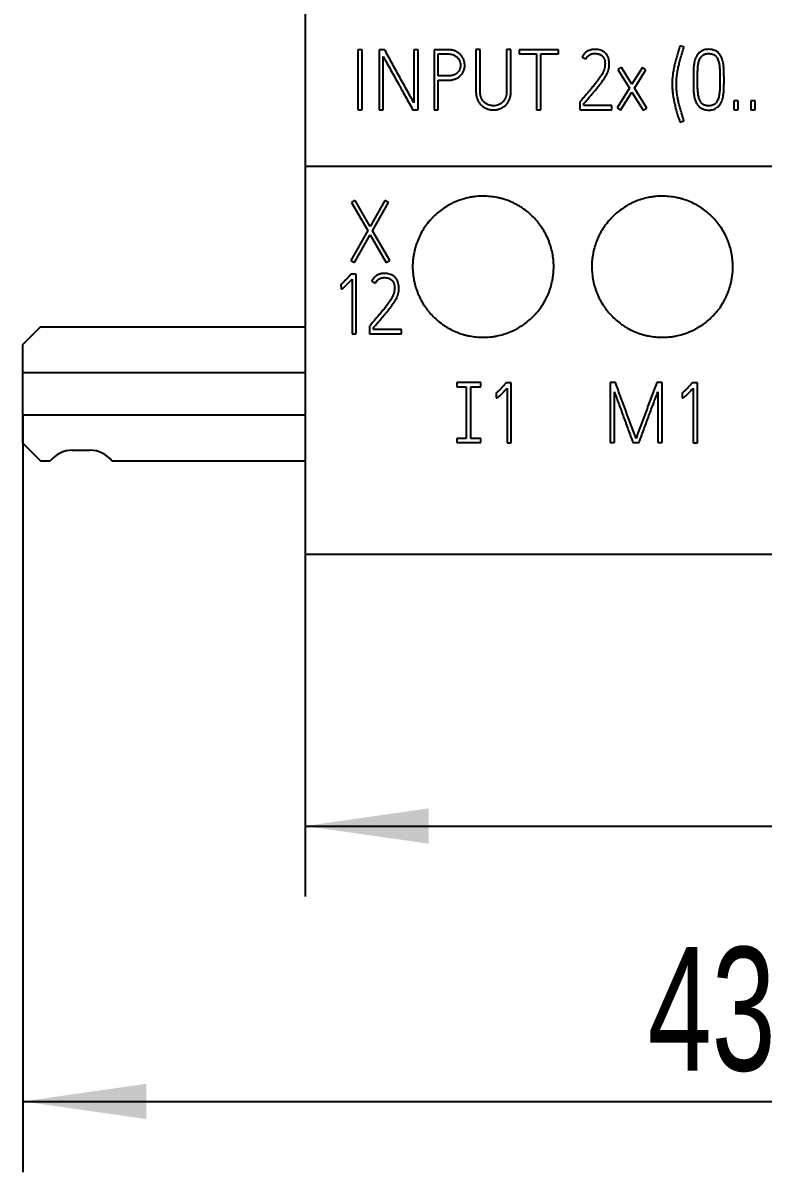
# Model space of a CAD drawing. Extents: x 0 to 420, y 0 to 297.
# Drawn here: x 103.9 to 124.89, y 130.06 to 162.62 of the extents above; entities that cross this region are included whole.
import ezdxf

# ---------------------------------------------------------------- set-up
doc = ezdxf.new("R2010")
doc.units = 0
doc.header["$LTSCALE"] = 23.1
for name, color, linetype in [('10000_FRONT', 7, 'CONTINUOUS'), ('10100_DIM_FRONT', 7, 'CONTINUOUS'), ('10500_FRONT_LABELING', 7, 'CONTINUOUS')]:
    doc.layers.add(name, color=color, linetype=linetype)
doc.styles.get("Standard").update_dxf_attribs({"font": 'txt', "width": 0.8})
doc.dimstyles.new('DIMSTYLE_1', dxfattribs={"dimtxt": 3.5, "dimasz": 3.5, "dimexe": 0.18, "dimexo": 0.0625, "dimgap": 0.09, "dimtad": 1, "dimtxsty": 'STANDARD', "dimcen": 0.09, "dimazin": 3, "dimtp": 0.05, "dimtm": 0.05, "dimtfac": 1, "dimtofl": 0, "dimtmove": 0, "dimatfit": 3, "dimtolj": 1})

# ---------------------------------------------------------------- blocks, each defined once
blk = doc.blocks.new('*D0')
at = {"layer": '10100_DIM_FRONT', "linetype": 'CONTINUOUS'}
for p, q in [((147.4, 192.56), (147.4, 130.062)), ((103.9, 151.511), (103.9, 130.062)), ((103.9, 132.062), (125.65, 132.062)), ((147.4, 132.062), (125.65, 132.062))]:
    blk.add_line(p, q, dxfattribs=at)
for points in [[(107.4, 132.562), (103.9, 132.062), (107.4, 131.562)], [(143.9, 131.562), (147.4, 132.062), (143.9, 132.562)]]:
    blk.add_solid(points, dxfattribs=at)
at = {"layer": '10100_DIM_FRONT', "linetype": 'CONTINUOUS', "width": 0.696429}
blk.add_text('43,5', height=3.5, dxfattribs=at).set_placement((121.617, 132.937))
blk = doc.blocks.new('*D1')
at = {"layer": '10100_DIM_FRONT', "linetype": 'CONTINUOUS'}
for p, q in [((111.900486, 192.560113), (111.900486, 137.865388)), ((147.400486, 192.560113), (147.400486, 137.865388)), ((111.900486, 139.865388), (129.650486, 139.865388)), ((147.400486, 139.865388), (129.650486, 139.865388))]:
    blk.add_line(p, q, dxfattribs=at)
for points in [[(115.400486, 140.365388), (111.900486, 139.865388), (115.400486, 139.365388)], [(143.900486, 139.365388), (147.400486, 139.865388), (143.900486, 140.365388)]]:
    blk.add_solid(points, dxfattribs=at)
at = {"layer": '10100_DIM_FRONT', "linetype": 'CONTINUOUS', "width": 0.678571}
blk.add_text('35,5', height=3.5, dxfattribs=at).set_placement((125.819828, 140.740388))

msp = doc.modelspace()

# ---------------------------------------------------------------- linework, layer by layer
at = {"layer": '10000_FRONT', "color": 7, "linetype": 'CONTINUOUS'}
for p, q in [((111.9, 237.561), (111.9, 147.561)), ((111.9, 158.561), (147.4, 158.561)), ((104.4, 154.011), (103.9, 153.511)), ((104.4, 154.011), (111.9, 154.011)), ((103.9, 150.711), (103.9, 153.511)), ((103.9, 152.711), (111.9, 152.711)), ((103.9, 151.511), (111.9, 151.511)), ((103.9, 150.711), (104.4, 150.211)), ((105.3, 150.511), (105.8, 150.511)), ((104.4, 150.211), (104.676, 150.211)), ((106.425, 150.211), (111.9, 150.211)), ((147.4, 147.561), (111.9, 147.561))]:
    msp.add_line(p, q, dxfattribs=at)
for centre, start, end in [((105.3, 149.711), 90, 141.3178), ((105.8, 149.711), 38.6822, 90)]:
    msp.add_arc(centre, 0.8, start, end, dxfattribs=at)
for points, knots in [([(118.95, 155.711), (118.95, 155.777), (118.947, 155.842), (118.934, 155.972), (118.925, 156.036), (118.9, 156.163), (118.884, 156.226), (118.856, 156.32), (118.845, 156.352), (118.823, 156.414), (118.812, 156.444), (118.774, 156.535), (118.718, 156.653), (118.652, 156.764), (118.598, 156.846), (118.579, 156.873), (118.54, 156.925), (118.52, 156.951), (118.457, 157.028), (118.413, 157.077), (118.275, 157.215), (118.175, 157.298), (118.052, 157.381), (118.038, 157.39), (118.01, 157.407), (117.996, 157.416), (117.954, 157.442), (117.925, 157.458), (117.838, 157.504), (117.779, 157.533), (117.659, 157.583), (117.597, 157.605), (117.503, 157.634), (117.472, 157.642), (117.408, 157.658), (117.375, 157.666), (117.278, 157.685), (117.148, 157.704), (117.018, 157.711), (116.887, 157.711), (116.821, 157.708), (116.723, 157.698), (116.69, 157.694), (116.625, 157.685), (116.592, 157.679), (116.496, 157.66), (116.432, 157.644), (116.307, 157.606), (116.246, 157.584), (116.155, 157.546), (116.125, 157.533), (116.08, 157.512), (116.065, 157.505), (116.036, 157.49), (115.962, 157.452), (115.892, 157.41), (115.73, 157.301), (115.629, 157.218), (115.512, 157.101), (115.489, 157.077), (115.445, 157.028), (115.424, 157.004), (115.362, 156.928), (115.323, 156.876), (115.251, 156.767), (115.217, 156.711), (115.171, 156.625), (115.156, 156.595), (115.128, 156.536), (115.115, 156.506), (115.077, 156.415), (115.034, 156.292), (115.002, 156.166), (114.983, 156.07), (114.977, 156.038), (114.967, 155.974), (114.963, 155.941), (114.954, 155.843), (114.95, 155.777), (114.95, 155.711)], [0, 0, 0, 0, 0.03125, 0.03125, 0.0625, 0.0625, 0.09375, 0.09375, 0.109375, 0.109375, 0.125, 0.125, 0.15625, 0.1875, 0.1875, 0.203125, 0.203125, 0.21875, 0.21875, 0.25, 0.25, 0.3125, 0.3125, 0.320312, 0.320312, 0.328125, 0.328125, 0.34375, 0.34375, 0.375, 0.375, 0.40625, 0.40625, 0.421875, 0.421875, 0.4375, 0.4375, 0.46875, 0.5, 0.5, 0.53125, 0.53125, 0.546875, 0.546875, 0.5625, 0.5625, 0.59375, 0.59375, 0.625, 0.625, 0.640625, 0.640625, 0.648438, 0.648438, 0.65625, 0.6875, 0.6875, 0.75, 0.75, 0.765625, 0.765625, 0.78125, 0.78125, 0.8125, 0.8125, 0.84375, 0.84375, 0.859375, 0.859375, 0.875, 0.875, 0.90625, 0.9375, 0.9375, 0.953125, 0.953125, 0.96875, 0.96875, 1, 1, 1, 1]), ([(124.03, 155.711), (124.03, 155.777), (124.027, 155.842), (124.014, 155.972), (124.005, 156.036), (123.98, 156.163), (123.964, 156.226), (123.936, 156.32), (123.925, 156.352), (123.903, 156.414), (123.892, 156.444), (123.854, 156.535), (123.798, 156.653), (123.732, 156.764), (123.678, 156.846), (123.659, 156.873), (123.62, 156.925), (123.6, 156.951), (123.537, 157.028), (123.493, 157.077), (123.355, 157.215), (123.255, 157.298), (123.132, 157.381), (123.118, 157.39), (123.09, 157.407), (123.076, 157.416), (123.034, 157.442), (123.005, 157.458), (122.918, 157.504), (122.859, 157.533), (122.739, 157.583), (122.677, 157.605), (122.583, 157.634), (122.552, 157.642), (122.488, 157.658), (122.455, 157.666), (122.358, 157.685), (122.228, 157.704), (122.098, 157.711), (121.967, 157.711), (121.901, 157.708), (121.803, 157.698), (121.77, 157.694), (121.705, 157.685), (121.672, 157.679), (121.576, 157.66), (121.512, 157.644), (121.387, 157.606), (121.326, 157.584), (121.235, 157.546), (121.205, 157.533), (121.16, 157.512), (121.145, 157.505), (121.116, 157.49), (121.042, 157.452), (120.972, 157.41), (120.81, 157.301), (120.709, 157.218), (120.592, 157.101), (120.569, 157.077), (120.525, 157.028), (120.504, 157.004), (120.442, 156.928), (120.403, 156.876), (120.331, 156.767), (120.297, 156.711), (120.251, 156.625), (120.236, 156.595), (120.208, 156.536), (120.195, 156.506), (120.157, 156.415), (120.114, 156.292), (120.082, 156.166), (120.063, 156.07), (120.057, 156.038), (120.047, 155.974), (120.043, 155.941), (120.034, 155.843), (120.03, 155.777), (120.03, 155.711)], [0, 0, 0, 0, 0.03125, 0.03125, 0.0625, 0.0625, 0.09375, 0.09375, 0.109375, 0.109375, 0.125, 0.125, 0.15625, 0.1875, 0.1875, 0.203125, 0.203125, 0.21875, 0.21875, 0.25, 0.25, 0.3125, 0.3125, 0.320312, 0.320312, 0.328125, 0.328125, 0.34375, 0.34375, 0.375, 0.375, 0.40625, 0.40625, 0.421875, 0.421875, 0.4375, 0.4375, 0.46875, 0.5, 0.5, 0.53125, 0.53125, 0.546875, 0.546875, 0.5625, 0.5625, 0.59375, 0.59375, 0.625, 0.625, 0.640625, 0.640625, 0.648438, 0.648438, 0.65625, 0.6875, 0.6875, 0.75, 0.75, 0.765625, 0.765625, 0.78125, 0.78125, 0.8125, 0.8125, 0.84375, 0.84375, 0.859375, 0.859375, 0.875, 0.875, 0.90625, 0.9375, 0.9375, 0.953125, 0.953125, 0.96875, 0.96875, 1, 1, 1, 1]), ([(114.95, 155.711), (114.95, 155.645), (114.954, 155.58), (114.967, 155.45), (114.976, 155.386), (115.001, 155.259), (115.017, 155.196), (115.045, 155.102), (115.056, 155.071), (115.078, 155.009), (115.089, 154.978), (115.127, 154.887), (115.183, 154.77), (115.249, 154.658), (115.303, 154.576), (115.322, 154.55), (115.361, 154.497), (115.381, 154.471), (115.444, 154.394), (115.488, 154.346), (115.626, 154.207), (115.726, 154.124), (115.849, 154.042), (115.863, 154.033), (115.891, 154.015), (115.905, 154.006), (115.947, 153.981), (115.976, 153.964), (116.063, 153.918), (116.122, 153.89), (116.242, 153.84), (116.304, 153.817), (116.398, 153.789), (116.429, 153.78), (116.493, 153.764), (116.526, 153.757), (116.623, 153.737), (116.753, 153.718), (116.883, 153.711), (117.014, 153.711), (117.08, 153.714), (117.178, 153.724), (117.211, 153.728), (117.276, 153.738), (117.438, 153.766), (117.595, 153.813), (117.746, 153.876), (117.776, 153.889), (117.821, 153.911), (117.836, 153.918), (117.866, 153.933), (117.939, 153.971), (118.009, 154.013), (118.172, 154.122), (118.272, 154.205), (118.389, 154.321), (118.412, 154.345), (118.456, 154.394), (118.477, 154.419), (118.539, 154.494), (118.578, 154.547), (118.65, 154.655), (118.684, 154.711), (118.73, 154.798), (118.745, 154.827), (118.773, 154.886), (118.786, 154.917), (118.824, 155.007), (118.867, 155.13), (118.899, 155.256), (118.918, 155.352), (118.924, 155.384), (118.933, 155.449), (118.938, 155.481), (118.947, 155.58), (118.95, 155.645), (118.95, 155.711)], [0, 0, 0, 0, 0.03125, 0.03125, 0.0625, 0.0625, 0.09375, 0.09375, 0.109375, 0.109375, 0.125, 0.125, 0.15625, 0.1875, 0.1875, 0.203125, 0.203125, 0.21875, 0.21875, 0.25, 0.25, 0.3125, 0.3125, 0.320312, 0.320312, 0.328125, 0.328125, 0.34375, 0.34375, 0.375, 0.375, 0.40625, 0.40625, 0.421875, 0.421875, 0.4375, 0.4375, 0.46875, 0.5, 0.5, 0.53125, 0.53125, 0.546875, 0.546875, 0.5625, 0.625, 0.625, 0.640625, 0.640625, 0.648438, 0.648438, 0.65625, 0.6875, 0.6875, 0.75, 0.75, 0.765625, 0.765625, 0.78125, 0.78125, 0.8125, 0.8125, 0.84375, 0.84375, 0.859375, 0.859375, 0.875, 0.875, 0.90625, 0.9375, 0.9375, 0.953125, 0.953125, 0.96875, 0.96875, 1, 1, 1, 1]), ([(120.03, 155.711), (120.03, 155.645), (120.034, 155.58), (120.047, 155.45), (120.056, 155.386), (120.081, 155.259), (120.097, 155.196), (120.125, 155.102), (120.136, 155.071), (120.158, 155.009), (120.169, 154.978), (120.207, 154.887), (120.263, 154.77), (120.329, 154.658), (120.383, 154.576), (120.402, 154.55), (120.441, 154.497), (120.461, 154.471), (120.524, 154.394), (120.568, 154.346), (120.706, 154.207), (120.806, 154.124), (120.929, 154.042), (120.943, 154.033), (120.971, 154.015), (120.985, 154.006), (121.027, 153.981), (121.056, 153.964), (121.143, 153.918), (121.202, 153.89), (121.322, 153.84), (121.384, 153.817), (121.478, 153.789), (121.509, 153.78), (121.573, 153.764), (121.606, 153.757), (121.703, 153.737), (121.833, 153.718), (121.963, 153.711), (122.094, 153.711), (122.16, 153.714), (122.258, 153.724), (122.291, 153.728), (122.356, 153.738), (122.518, 153.766), (122.675, 153.813), (122.826, 153.876), (122.856, 153.889), (122.901, 153.911), (122.916, 153.918), (122.946, 153.933), (123.019, 153.971), (123.089, 154.013), (123.252, 154.122), (123.352, 154.205), (123.469, 154.321), (123.492, 154.345), (123.536, 154.394), (123.557, 154.419), (123.619, 154.494), (123.658, 154.547), (123.73, 154.655), (123.764, 154.711), (123.81, 154.798), (123.825, 154.827), (123.853, 154.886), (123.866, 154.917), (123.904, 155.007), (123.947, 155.13), (123.979, 155.256), (123.998, 155.352), (124.004, 155.384), (124.013, 155.449), (124.018, 155.481), (124.027, 155.58), (124.03, 155.645), (124.03, 155.711)], [0, 0, 0, 0, 0.03125, 0.03125, 0.0625, 0.0625, 0.09375, 0.09375, 0.109375, 0.109375, 0.125, 0.125, 0.15625, 0.1875, 0.1875, 0.203125, 0.203125, 0.21875, 0.21875, 0.25, 0.25, 0.3125, 0.3125, 0.320312, 0.320312, 0.328125, 0.328125, 0.34375, 0.34375, 0.375, 0.375, 0.40625, 0.40625, 0.421875, 0.421875, 0.4375, 0.4375, 0.46875, 0.5, 0.5, 0.53125, 0.53125, 0.546875, 0.546875, 0.5625, 0.625, 0.625, 0.640625, 0.640625, 0.648438, 0.648438, 0.65625, 0.6875, 0.6875, 0.75, 0.75, 0.765625, 0.765625, 0.78125, 0.78125, 0.8125, 0.8125, 0.84375, 0.84375, 0.859375, 0.859375, 0.875, 0.875, 0.90625, 0.9375, 0.9375, 0.953125, 0.953125, 0.96875, 0.96875, 1, 1, 1, 1])]:
    msp.add_open_spline(points, degree=3, knots=knots, dxfattribs=at)
at = {"layer": '10500_FRONT_LABELING', "color": 7, "linetype": 'CONTINUOUS'}
for p, q in [((113.4, 161.856), (113.4, 160.161)), ((113.518, 161.856), (113.4, 161.856)), ((113.518, 160.161), (113.518, 161.856)), ((113.999, 161.861), (113.999, 160.161)), ((114.153, 161.861), (113.999, 161.861)), ((114.985, 161.861), (114.985, 160.357)), ((115.105, 161.861), (114.985, 161.861)), ((115.105, 160.161), (115.105, 161.861)), ((115.556, 161.861), (115.556, 160.161)), ((115.947, 161.861), (115.556, 161.861)), ((116.746, 161.863), (116.746, 160.666)), ((116.867, 161.863), (116.746, 161.863)), ((116.867, 160.666), (116.867, 161.863)), ((117.614, 161.863), (117.614, 160.666)), ((117.734, 161.863), (117.614, 161.863)), ((117.734, 160.666), (117.734, 161.863)), ((117.975, 161.859), (117.975, 161.739)), ((119.085, 161.859), (117.975, 161.859)), ((119.085, 161.739), (119.085, 161.859)), ((122.53, 161.97), (122.528, 161.96)), ((122.646, 161.934), (122.53, 161.97)), ((122.641, 161.925), (122.646, 161.934)), ((114.117, 160.161), (114.117, 161.67)), ((115.676, 161.116), (115.676, 161.741)), ((115.676, 161.741), (115.947, 161.741)), ((117.975, 161.739), (118.46, 161.739)), ((118.46, 161.739), (118.46, 160.161)), ((118.581, 160.161), (118.581, 161.739)), ((118.581, 161.739), (119.085, 161.739)), ((119.755, 161.651), (119.861, 161.597)), ((120.875, 161.359), (120.773, 161.295)), ((120.773, 161.295), (121.099, 160.774)), ((121.17, 160.885), (120.875, 161.359)), ((121.467, 161.354), (121.17, 160.885)), ((121.238, 160.774), (121.566, 161.291)), ((121.566, 161.291), (121.467, 161.354)), ((115.947, 161.116), (115.676, 161.116)), ((115.676, 160.161), (115.676, 160.996)), ((115.676, 160.996), (115.947, 160.996)), ((122.91, 161.022), (122.91, 160.996)), ((123.03, 160.996), (123.03, 161.022)), ((123.662, 161.022), (123.662, 160.996)), ((123.78, 160.996), (123.78, 161.022)), ((121.099, 160.774), (120.745, 160.213)), ((120.847, 160.149), (121.167, 160.661)), ((121.167, 160.661), (121.488, 160.145)), ((121.589, 160.206), (121.238, 160.774)), ((119.705, 160.395), (119.691, 160.378)), ((119.691, 160.378), (119.691, 160.161)), ((119.809, 160.279), (119.809, 160.336)), ((120.597, 160.279), (119.809, 160.279)), ((120.597, 160.161), (120.597, 160.279)), ((120.745, 160.213), (120.847, 160.149)), ((121.488, 160.145), (121.589, 160.206)), ((124.06, 160.409), (124.06, 160.161)), ((124.181, 160.409), (124.06, 160.409)), ((124.181, 160.161), (124.181, 160.409)), ((124.541, 160.409), (124.541, 160.161)), ((124.662, 160.409), (124.541, 160.409)), ((124.662, 160.161), (124.662, 160.409)), ((113.4, 160.161), (113.518, 160.161)), ((113.999, 160.161), (114.117, 160.161)), ((114.957, 160.161), (115.105, 160.161)), ((115.556, 160.161), (115.676, 160.161)), ((118.46, 160.161), (118.581, 160.161)), ((119.691, 160.161), (120.597, 160.161)), ((122.641, 159.843), (122.638, 159.852)), ((124.06, 160.161), (124.181, 160.161)), ((124.541, 160.161), (124.662, 160.161)), ((122.525, 159.817), (122.528, 159.805)), ((122.528, 159.805), (122.641, 159.843)), ((113.321, 157.587), (113.219, 157.528)), ((113.745, 156.851), (113.321, 157.587)), ((114.162, 157.587), (113.745, 156.851)), ((114.269, 157.528), (114.162, 157.587)), ((113.219, 157.528), (113.679, 156.734)), ((113.816, 156.731), (114.269, 157.528)), ((113.679, 156.734), (113.2, 155.892)), ((113.304, 155.833), (113.748, 156.613)), ((113.748, 156.613), (114.2, 155.833)), ((114.304, 155.892), (113.816, 156.731)), ((113.2, 155.892), (113.304, 155.833)), ((114.2, 155.833), (114.304, 155.892)), ((113.2, 155.502), (113.183, 155.483)), ((113.348, 155.502), (113.2, 155.502)), ((113.231, 155.355), (113.231, 153.809)), ((113.348, 153.809), (113.348, 155.502)), ((113.789, 155.301), (113.895, 155.247)), ((112.9, 155.198), (112.915, 155.202)), ((112.915, 155.202), (112.922, 155.082)), ((113.74, 154.045), (113.726, 154.028)), ((113.726, 154.028), (113.726, 153.811)), ((113.844, 153.929), (113.844, 153.986)), ((113.231, 153.809), (113.348, 153.809)), ((113.726, 153.811), (114.631, 153.811)), ((114.631, 153.929), (113.844, 153.929)), ((114.631, 153.811), (114.631, 153.929)), ((116.2, 152.428), (116.2, 152.308)), ((116.88, 152.428), (116.2, 152.428)), ((116.88, 152.308), (116.88, 152.428)), ((117.6, 152.419), (117.583, 152.4)), ((117.748, 152.419), (117.6, 152.419)), ((117.748, 150.726), (117.748, 152.419)), ((120.55, 152.428), (120.55, 150.728)), ((120.701, 152.428), (120.55, 152.428)), ((122.024, 152.428), (121.871, 152.428)), ((122.024, 150.728), (122.024, 152.428)), ((122.875, 152.419), (122.859, 152.4)), ((123.024, 152.419), (122.875, 152.419)), ((123.024, 150.726), (123.024, 152.419)), ((116.2, 152.308), (116.465, 152.308)), ((116.465, 152.308), (116.465, 150.848)), ((116.6, 150.848), (116.6, 152.308)), ((116.6, 152.308), (116.88, 152.308)), ((117.3, 152.115), (117.315, 152.119)), ((117.315, 152.119), (117.322, 151.999)), ((117.631, 152.272), (117.631, 150.726)), ((120.671, 150.728), (120.671, 152.164)), ((121.904, 152.169), (121.904, 150.728)), ((122.576, 152.115), (122.59, 152.119)), ((122.59, 152.119), (122.597, 151.999)), ((122.906, 152.272), (122.906, 150.726)), ((116.2, 150.848), (116.2, 150.728)), ((116.465, 150.848), (116.2, 150.848)), ((116.88, 150.848), (116.6, 150.848)), ((116.88, 150.728), (116.88, 150.848)), ((116.2, 150.728), (116.88, 150.728)), ((117.631, 150.726), (117.748, 150.726)), ((120.55, 150.728), (120.671, 150.728)), ((121.197, 150.728), (121.369, 150.728)), ((121.904, 150.728), (122.024, 150.728)), ((122.906, 150.726), (123.024, 150.726))]:
    msp.add_line(p, q, dxfattribs=at)
for points, knots in [([(114.985, 160.357), (114.968, 160.388), (114.951, 160.42), (114.916, 160.482), (114.898, 160.514), (114.846, 160.607), (114.811, 160.67), (114.707, 160.858), (114.637, 160.983), (114.499, 161.234), (114.429, 161.359), (114.291, 161.61), (114.222, 161.736), (114.153, 161.861)], [0, 0, 0, 0, 0.0625, 0.0625, 0.125, 0.125, 0.25, 0.25, 0.5, 0.5, 0.75, 0.75, 1, 1, 1, 1]), ([(115.947, 160.996), (115.977, 160.996), (116.007, 160.998), (116.067, 161.005), (116.096, 161.012), (116.14, 161.025), (116.154, 161.03), (116.182, 161.042), (116.196, 161.048), (116.222, 161.062), (116.235, 161.07), (116.26, 161.087), (116.272, 161.096), (116.307, 161.126), (116.328, 161.147), (116.355, 161.183), (116.364, 161.195), (116.38, 161.222), (116.386, 161.235), (116.405, 161.276), (116.414, 161.305), (116.426, 161.365), (116.428, 161.395), (116.428, 161.44), (116.427, 161.455), (116.423, 161.485), (116.42, 161.5), (116.411, 161.544), (116.401, 161.572), (116.382, 161.614), (116.375, 161.627), (116.36, 161.653), (116.344, 161.678), (116.325, 161.701), (116.304, 161.724), (116.293, 161.734), (116.259, 161.764), (116.234, 161.781), (116.195, 161.804), (116.181, 161.811), (116.154, 161.823), (116.14, 161.829), (116.097, 161.843), (116.068, 161.85), (116.008, 161.859), (115.977, 161.861), (115.947, 161.861)], [0, 0, 0, 0, 0.0625, 0.0625, 0.125, 0.125, 0.15625, 0.15625, 0.1875, 0.1875, 0.21875, 0.21875, 0.25, 0.25, 0.3125, 0.3125, 0.34375, 0.34375, 0.375, 0.375, 0.4375, 0.4375, 0.5, 0.5, 0.53125, 0.53125, 0.5625, 0.5625, 0.625, 0.625, 0.65625, 0.65625, 0.6875, 0.71875, 0.71875, 0.75, 0.75, 0.8125, 0.8125, 0.84375, 0.84375, 0.875, 0.875, 0.9375, 0.9375, 1, 1, 1, 1]), ([(119.809, 160.336), (119.842, 160.375), (119.875, 160.414), (119.941, 160.492), (119.975, 160.531), (120.041, 160.609), (120.074, 160.648), (120.14, 160.726), (120.172, 160.766), (120.237, 160.845), (120.269, 160.885), (120.315, 160.946), (120.331, 160.967), (120.36, 161.008), (120.375, 161.029), (120.403, 161.072), (120.417, 161.094), (120.443, 161.138), (120.455, 161.161), (120.471, 161.195), (120.476, 161.207), (120.486, 161.231), (120.49, 161.243), (120.502, 161.279), (120.508, 161.305), (120.518, 161.355), (120.522, 161.38), (120.526, 161.431), (120.526, 161.457), (120.524, 161.508), (120.522, 161.534), (120.513, 161.585), (120.507, 161.61), (120.493, 161.646), (120.488, 161.658), (120.477, 161.681), (120.471, 161.693), (120.457, 161.714), (120.449, 161.725), (120.433, 161.745), (120.424, 161.754), (120.406, 161.773), (120.397, 161.781), (120.376, 161.797), (120.366, 161.804), (120.344, 161.817), (120.332, 161.823), (120.309, 161.834), (120.297, 161.839), (120.26, 161.852), (120.235, 161.858), (120.198, 161.865), (120.185, 161.867), (120.159, 161.869), (120.146, 161.87), (120.107, 161.871), (120.081, 161.87), (120.043, 161.866), (120.03, 161.864), (120.005, 161.858), (119.992, 161.855), (119.955, 161.844), (119.932, 161.833), (119.898, 161.814), (119.887, 161.807), (119.866, 161.792), (119.846, 161.776), (119.828, 161.758), (119.81, 161.739), (119.802, 161.728), (119.779, 161.697), (119.766, 161.675), (119.755, 161.651)], [0, 0, 0, 0, 0.0625, 0.0625, 0.125, 0.125, 0.1875, 0.1875, 0.25, 0.25, 0.3125, 0.3125, 0.34375, 0.34375, 0.375, 0.375, 0.40625, 0.40625, 0.4375, 0.4375, 0.453125, 0.453125, 0.46875, 0.46875, 0.5, 0.5, 0.53125, 0.53125, 0.5625, 0.5625, 0.59375, 0.59375, 0.625, 0.625, 0.640625, 0.640625, 0.65625, 0.65625, 0.671875, 0.671875, 0.6875, 0.6875, 0.703125, 0.703125, 0.71875, 0.71875, 0.734375, 0.734375, 0.75, 0.75, 0.78125, 0.78125, 0.796875, 0.796875, 0.8125, 0.8125, 0.84375, 0.84375, 0.859375, 0.859375, 0.875, 0.875, 0.90625, 0.90625, 0.921875, 0.921875, 0.9375, 0.953125, 0.953125, 0.96875, 0.96875, 1, 1, 1, 1]), ([(122.528, 161.96), (122.522, 161.938), (122.515, 161.916), (122.504, 161.883), (122.501, 161.873), (122.494, 161.851), (122.49, 161.84), (122.48, 161.807), (122.474, 161.785), (122.461, 161.741), (122.454, 161.719), (122.434, 161.654), (122.421, 161.61), (122.398, 161.521), (122.387, 161.477), (122.367, 161.387), (122.358, 161.342), (122.341, 161.252), (122.334, 161.207), (122.322, 161.116), (122.317, 161.071), (122.31, 160.98), (122.309, 160.935), (122.308, 160.844), (122.309, 160.798), (122.314, 160.73), (122.315, 160.707), (122.32, 160.661), (122.322, 160.639), (122.331, 160.57), (122.339, 160.525), (122.355, 160.435), (122.364, 160.39), (122.385, 160.301), (122.396, 160.256), (122.419, 160.168), (122.432, 160.124), (122.458, 160.036), (122.471, 159.992), (122.498, 159.904), (122.512, 159.861), (122.525, 159.817)], [0, 0, 0, 0, 0.03125, 0.03125, 0.046875, 0.046875, 0.0625, 0.0625, 0.09375, 0.09375, 0.125, 0.125, 0.1875, 0.1875, 0.25, 0.25, 0.3125, 0.3125, 0.375, 0.375, 0.4375, 0.4375, 0.5, 0.5, 0.5625, 0.5625, 0.59375, 0.59375, 0.625, 0.625, 0.6875, 0.6875, 0.75, 0.75, 0.8125, 0.8125, 0.875, 0.875, 0.9375, 0.9375, 1, 1, 1, 1]), ([(122.638, 159.852), (122.633, 159.874), (122.626, 159.895), (122.615, 159.926), (122.612, 159.937), (122.605, 159.958), (122.602, 159.969), (122.592, 160.001), (122.586, 160.022), (122.573, 160.065), (122.567, 160.086), (122.548, 160.15), (122.537, 160.193), (122.514, 160.278), (122.503, 160.322), (122.483, 160.408), (122.474, 160.452), (122.458, 160.539), (122.451, 160.582), (122.439, 160.67), (122.435, 160.714), (122.43, 160.802), (122.428, 160.846), (122.429, 160.934), (122.431, 160.979), (122.437, 161.068), (122.442, 161.112), (122.454, 161.199), (122.461, 161.243), (122.477, 161.33), (122.486, 161.373), (122.506, 161.459), (122.517, 161.501), (122.539, 161.586), (122.552, 161.629), (122.577, 161.713), (122.59, 161.756), (122.615, 161.84), (122.628, 161.883), (122.641, 161.925)], [0, 0, 0, 0, 0.03125, 0.03125, 0.046875, 0.046875, 0.0625, 0.0625, 0.09375, 0.09375, 0.125, 0.125, 0.1875, 0.1875, 0.25, 0.25, 0.3125, 0.3125, 0.375, 0.375, 0.4375, 0.4375, 0.5, 0.5, 0.5625, 0.5625, 0.625, 0.625, 0.6875, 0.6875, 0.75, 0.75, 0.8125, 0.8125, 0.875, 0.875, 0.9375, 0.9375, 1, 1, 1, 1]), ([(123.78, 161.022), (123.78, 161.067), (123.779, 161.111), (123.778, 161.201), (123.778, 161.246), (123.774, 161.335), (123.771, 161.38), (123.763, 161.446), (123.759, 161.468), (123.751, 161.512), (123.746, 161.535), (123.734, 161.578), (123.727, 161.6), (123.71, 161.642), (123.701, 161.663), (123.683, 161.692), (123.677, 161.702), (123.664, 161.721), (123.657, 161.73), (123.636, 161.756), (123.62, 161.772), (123.594, 161.794), (123.584, 161.801), (123.565, 161.814), (123.556, 161.82), (123.526, 161.836), (123.505, 161.844), (123.472, 161.855), (123.461, 161.858), (123.439, 161.862), (123.428, 161.864), (123.394, 161.869), (123.371, 161.87), (123.326, 161.871), (123.303, 161.869), (123.258, 161.864), (123.236, 161.859), (123.203, 161.85), (123.192, 161.846), (123.171, 161.838), (123.161, 161.833), (123.13, 161.817), (123.111, 161.804), (123.085, 161.783), (123.076, 161.775), (123.06, 161.759), (123.052, 161.751), (123.03, 161.725), (123.017, 161.706), (122.999, 161.677), (122.994, 161.667), (122.984, 161.646), (122.979, 161.636), (122.966, 161.604), (122.959, 161.583), (122.946, 161.539), (122.941, 161.517), (122.932, 161.473), (122.928, 161.45), (122.919, 161.383), (122.915, 161.338), (122.912, 161.27), (122.912, 161.248), (122.911, 161.203), (122.911, 161.18), (122.91, 161.112), (122.91, 161.067), (122.91, 161.022)], [0, 0, 0, 0, 0.0625, 0.0625, 0.125, 0.125, 0.1875, 0.1875, 0.21875, 0.21875, 0.25, 0.25, 0.28125, 0.28125, 0.3125, 0.3125, 0.328125, 0.328125, 0.34375, 0.34375, 0.375, 0.375, 0.390625, 0.390625, 0.40625, 0.40625, 0.4375, 0.4375, 0.453125, 0.453125, 0.46875, 0.46875, 0.5, 0.5, 0.53125, 0.53125, 0.5625, 0.5625, 0.578125, 0.578125, 0.59375, 0.59375, 0.625, 0.625, 0.640625, 0.640625, 0.65625, 0.65625, 0.6875, 0.6875, 0.703125, 0.703125, 0.71875, 0.71875, 0.75, 0.75, 0.78125, 0.78125, 0.8125, 0.8125, 0.875, 0.875, 0.90625, 0.90625, 0.9375, 0.9375, 1, 1, 1, 1]), ([(114.117, 161.67), (114.134, 161.638), (114.151, 161.607), (114.186, 161.544), (114.204, 161.513), (114.257, 161.419), (114.292, 161.356), (114.397, 161.167), (114.466, 161.041), (114.554, 160.884), (114.572, 160.853), (114.607, 160.79), (114.624, 160.758), (114.677, 160.664), (114.712, 160.601), (114.817, 160.413), (114.887, 160.287), (114.957, 160.161)], [0, 0, 0, 0, 0.0625, 0.0625, 0.125, 0.125, 0.25, 0.25, 0.5, 0.5, 0.5625, 0.5625, 0.625, 0.625, 0.75, 0.75, 1, 1, 1, 1]), ([(115.947, 161.741), (115.969, 161.741), (115.992, 161.74), (116.036, 161.734), (116.057, 161.729), (116.1, 161.715), (116.121, 161.706), (116.15, 161.69), (116.159, 161.684), (116.178, 161.672), (116.187, 161.665), (116.213, 161.644), (116.228, 161.628), (116.249, 161.602), (116.255, 161.593), (116.267, 161.574), (116.272, 161.564), (116.287, 161.534), (116.294, 161.513), (116.302, 161.48), (116.304, 161.469), (116.307, 161.447), (116.307, 161.436), (116.308, 161.414), (116.308, 161.403), (116.306, 161.381), (116.304, 161.369), (116.297, 161.337), (116.291, 161.316), (116.277, 161.285), (116.272, 161.275), (116.26, 161.256), (116.253, 161.247), (116.24, 161.23), (116.232, 161.222), (116.216, 161.206), (116.208, 161.199), (116.181, 161.178), (116.162, 161.167), (116.132, 161.152), (116.122, 161.147), (116.101, 161.139), (116.09, 161.136), (116.069, 161.129), (116.058, 161.127), (116.036, 161.123), (116.025, 161.121), (115.992, 161.117), (115.969, 161.116), (115.947, 161.116)], [0, 0, 0, 0, 0.0625, 0.0625, 0.125, 0.125, 0.1875, 0.1875, 0.21875, 0.21875, 0.25, 0.25, 0.3125, 0.3125, 0.34375, 0.34375, 0.375, 0.375, 0.4375, 0.4375, 0.46875, 0.46875, 0.5, 0.5, 0.53125, 0.53125, 0.5625, 0.5625, 0.625, 0.625, 0.65625, 0.65625, 0.6875, 0.6875, 0.71875, 0.71875, 0.75, 0.75, 0.8125, 0.8125, 0.84375, 0.84375, 0.875, 0.875, 0.90625, 0.90625, 0.9375, 0.9375, 1, 1, 1, 1]), ([(119.861, 161.597), (119.87, 161.617), (119.882, 161.635), (119.902, 161.661), (119.91, 161.669), (119.926, 161.684), (119.942, 161.699), (119.96, 161.711), (119.979, 161.722), (119.989, 161.727), (120.019, 161.74), (120.041, 161.745), (120.073, 161.75), (120.084, 161.751), (120.106, 161.753), (120.117, 161.753), (120.15, 161.752), (120.171, 161.75), (120.204, 161.744), (120.214, 161.742), (120.235, 161.736), (120.246, 161.732), (120.266, 161.724), (120.276, 161.719), (120.295, 161.708), (120.304, 161.702), (120.321, 161.688), (120.329, 161.681), (120.34, 161.669), (120.344, 161.664), (120.351, 161.656), (120.354, 161.651), (120.363, 161.638), (120.369, 161.628), (120.378, 161.609), (120.383, 161.599), (120.394, 161.567), (120.398, 161.546), (120.403, 161.514), (120.404, 161.503), (120.405, 161.481), (120.406, 161.47), (120.406, 161.437), (120.404, 161.416), (120.399, 161.373), (120.395, 161.351), (120.387, 161.32), (120.384, 161.309), (120.378, 161.288), (120.375, 161.278), (120.364, 161.247), (120.355, 161.227), (120.335, 161.189), (120.324, 161.17), (120.302, 161.133), (120.29, 161.115), (120.254, 161.061), (120.229, 161.026), (120.178, 160.956), (120.151, 160.922), (120.098, 160.855), (120.07, 160.821), (120.015, 160.755), (119.987, 160.722), (119.931, 160.656), (119.903, 160.623), (119.847, 160.558), (119.818, 160.525), (119.776, 160.476), (119.762, 160.46), (119.734, 160.427), (119.719, 160.411), (119.705, 160.395)], [0, 0, 0, 0, 0.03125, 0.03125, 0.046875, 0.046875, 0.0625, 0.078125, 0.078125, 0.09375, 0.09375, 0.125, 0.125, 0.140625, 0.140625, 0.15625, 0.15625, 0.1875, 0.1875, 0.203125, 0.203125, 0.21875, 0.21875, 0.234375, 0.234375, 0.25, 0.25, 0.265625, 0.265625, 0.273438, 0.273438, 0.28125, 0.28125, 0.296875, 0.296875, 0.3125, 0.3125, 0.34375, 0.34375, 0.359375, 0.359375, 0.375, 0.375, 0.40625, 0.40625, 0.4375, 0.4375, 0.453125, 0.453125, 0.46875, 0.46875, 0.5, 0.5, 0.53125, 0.53125, 0.5625, 0.5625, 0.625, 0.625, 0.6875, 0.6875, 0.75, 0.75, 0.8125, 0.8125, 0.875, 0.875, 0.9375, 0.9375, 0.96875, 0.96875, 1, 1, 1, 1]), ([(123.03, 161.022), (123.03, 161.059), (123.03, 161.096), (123.031, 161.17), (123.031, 161.207), (123.033, 161.263), (123.034, 161.282), (123.036, 161.319), (123.037, 161.337), (123.04, 161.374), (123.042, 161.393), (123.047, 161.43), (123.049, 161.448), (123.056, 161.484), (123.06, 161.502), (123.07, 161.538), (123.075, 161.555), (123.086, 161.581), (123.089, 161.59), (123.097, 161.607), (123.102, 161.615), (123.116, 161.639), (123.127, 161.654), (123.146, 161.676), (123.153, 161.682), (123.167, 161.695), (123.181, 161.707), (123.197, 161.717), (123.214, 161.725), (123.223, 161.729), (123.249, 161.739), (123.268, 161.743), (123.296, 161.747), (123.305, 161.749), (123.324, 161.75), (123.333, 161.75), (123.362, 161.75), (123.38, 161.749), (123.408, 161.746), (123.417, 161.744), (123.436, 161.74), (123.445, 161.737), (123.472, 161.728), (123.489, 161.72), (123.513, 161.704), (123.521, 161.699), (123.535, 161.686), (123.541, 161.68), (123.554, 161.666), (123.56, 161.658), (123.571, 161.643), (123.576, 161.635), (123.591, 161.611), (123.599, 161.594), (123.614, 161.56), (123.62, 161.542), (123.63, 161.505), (123.635, 161.487), (123.642, 161.451), (123.645, 161.432), (123.649, 161.395), (123.651, 161.377), (123.654, 161.34), (123.656, 161.321), (123.658, 161.284), (123.659, 161.265), (123.66, 161.209), (123.661, 161.171), (123.662, 161.097), (123.662, 161.059), (123.662, 161.022)], [0, 0, 0, 0, 0.0625, 0.0625, 0.125, 0.125, 0.15625, 0.15625, 0.1875, 0.1875, 0.21875, 0.21875, 0.25, 0.25, 0.28125, 0.28125, 0.3125, 0.3125, 0.328125, 0.328125, 0.34375, 0.34375, 0.375, 0.375, 0.390625, 0.390625, 0.40625, 0.421875, 0.421875, 0.4375, 0.4375, 0.46875, 0.46875, 0.484375, 0.484375, 0.5, 0.5, 0.53125, 0.53125, 0.546875, 0.546875, 0.5625, 0.5625, 0.59375, 0.59375, 0.609375, 0.609375, 0.625, 0.625, 0.640625, 0.640625, 0.65625, 0.65625, 0.6875, 0.6875, 0.71875, 0.71875, 0.75, 0.75, 0.78125, 0.78125, 0.8125, 0.8125, 0.84375, 0.84375, 0.875, 0.875, 0.9375, 0.9375, 1, 1, 1, 1]), ([(122.91, 160.996), (122.91, 160.951), (122.91, 160.906), (122.911, 160.839), (122.911, 160.817), (122.912, 160.773), (122.912, 160.75), (122.915, 160.683), (122.919, 160.639), (122.928, 160.573), (122.931, 160.551), (122.94, 160.507), (122.945, 160.485), (122.958, 160.441), (122.965, 160.42), (122.982, 160.378), (122.991, 160.357), (123.009, 160.328), (123.015, 160.318), (123.028, 160.3), (123.035, 160.291), (123.05, 160.274), (123.058, 160.265), (123.074, 160.249), (123.082, 160.242), (123.099, 160.227), (123.108, 160.22), (123.127, 160.207), (123.136, 160.201), (123.166, 160.184), (123.187, 160.175), (123.231, 160.162), (123.253, 160.157), (123.297, 160.151), (123.32, 160.149), (123.354, 160.149), (123.366, 160.15), (123.388, 160.151), (123.399, 160.152), (123.433, 160.156), (123.455, 160.161), (123.488, 160.171), (123.498, 160.174), (123.52, 160.183), (123.53, 160.188), (123.56, 160.204), (123.578, 160.217), (123.604, 160.239), (123.613, 160.247), (123.629, 160.263), (123.636, 160.271), (123.658, 160.297), (123.671, 160.315), (123.689, 160.344), (123.695, 160.354), (123.705, 160.375), (123.709, 160.385), (123.722, 160.416), (123.73, 160.437), (123.743, 160.48), (123.748, 160.502), (123.757, 160.547), (123.761, 160.569), (123.77, 160.636), (123.774, 160.681), (123.777, 160.748), (123.778, 160.771), (123.778, 160.816), (123.779, 160.838), (123.779, 160.906), (123.78, 160.951), (123.78, 160.996)], [0, 0, 0, 0, 0.0625, 0.0625, 0.09375, 0.09375, 0.125, 0.125, 0.1875, 0.1875, 0.21875, 0.21875, 0.25, 0.25, 0.28125, 0.28125, 0.3125, 0.3125, 0.328125, 0.328125, 0.34375, 0.34375, 0.359375, 0.359375, 0.375, 0.375, 0.390625, 0.390625, 0.40625, 0.40625, 0.4375, 0.4375, 0.46875, 0.46875, 0.5, 0.5, 0.515625, 0.515625, 0.53125, 0.53125, 0.5625, 0.5625, 0.578125, 0.578125, 0.59375, 0.59375, 0.625, 0.625, 0.640625, 0.640625, 0.65625, 0.65625, 0.6875, 0.6875, 0.703125, 0.703125, 0.71875, 0.71875, 0.75, 0.75, 0.78125, 0.78125, 0.8125, 0.8125, 0.875, 0.875, 0.90625, 0.90625, 0.9375, 0.9375, 1, 1, 1, 1]), ([(123.662, 160.996), (123.662, 160.959), (123.662, 160.921), (123.661, 160.847), (123.66, 160.81), (123.658, 160.754), (123.658, 160.735), (123.655, 160.698), (123.654, 160.68), (123.648, 160.624), (123.644, 160.587), (123.632, 160.532), (123.628, 160.514), (123.617, 160.478), (123.612, 160.461), (123.598, 160.426), (123.59, 160.41), (123.575, 160.386), (123.57, 160.378), (123.559, 160.363), (123.553, 160.355), (123.541, 160.341), (123.534, 160.335), (123.52, 160.322), (123.512, 160.317), (123.489, 160.301), (123.472, 160.292), (123.446, 160.283), (123.437, 160.28), (123.419, 160.276), (123.391, 160.271), (123.363, 160.27), (123.335, 160.27), (123.325, 160.27), (123.307, 160.271), (123.297, 160.272), (123.27, 160.276), (123.252, 160.28), (123.225, 160.29), (123.216, 160.293), (123.2, 160.302), (123.192, 160.307), (123.176, 160.317), (123.169, 160.323), (123.155, 160.336), (123.148, 160.342), (123.136, 160.356), (123.13, 160.364), (123.119, 160.379), (123.114, 160.387), (123.104, 160.403), (123.1, 160.411), (123.092, 160.428), (123.088, 160.437), (123.078, 160.463), (123.073, 160.48), (123.063, 160.516), (123.059, 160.535), (123.048, 160.589), (123.043, 160.626), (123.038, 160.681), (123.036, 160.7), (123.034, 160.737), (123.033, 160.755), (123.031, 160.811), (123.031, 160.848), (123.03, 160.922), (123.03, 160.959), (123.03, 160.996)], [0, 0, 0, 0, 0.0625, 0.0625, 0.125, 0.125, 0.15625, 0.15625, 0.1875, 0.1875, 0.25, 0.25, 0.28125, 0.28125, 0.3125, 0.3125, 0.34375, 0.34375, 0.359375, 0.359375, 0.375, 0.375, 0.390625, 0.390625, 0.40625, 0.40625, 0.4375, 0.4375, 0.453125, 0.453125, 0.46875, 0.5, 0.5, 0.515625, 0.515625, 0.53125, 0.53125, 0.5625, 0.5625, 0.578125, 0.578125, 0.59375, 0.59375, 0.609375, 0.609375, 0.625, 0.625, 0.640625, 0.640625, 0.65625, 0.65625, 0.671875, 0.671875, 0.6875, 0.6875, 0.71875, 0.71875, 0.75, 0.75, 0.8125, 0.8125, 0.84375, 0.84375, 0.875, 0.875, 0.9375, 0.9375, 1, 1, 1, 1]), ([(116.746, 160.666), (116.746, 160.632), (116.748, 160.599), (116.756, 160.55), (116.759, 160.534), (116.765, 160.51), (116.767, 160.502), (116.772, 160.486), (116.775, 160.478), (116.789, 160.439), (116.804, 160.409), (116.83, 160.367), (116.839, 160.354), (116.859, 160.327), (116.87, 160.314), (116.905, 160.278), (116.93, 160.257), (116.964, 160.234), (116.971, 160.229), (116.986, 160.22), (116.993, 160.216), (117.015, 160.204), (117.03, 160.197), (117.076, 160.178), (117.108, 160.168), (117.157, 160.158), (117.174, 160.156), (117.207, 160.153), (117.24, 160.151), (117.273, 160.152), (117.307, 160.156), (117.323, 160.158), (117.372, 160.168), (117.404, 160.177), (117.443, 160.193), (117.45, 160.196), (117.465, 160.203), (117.473, 160.207), (117.495, 160.219), (117.509, 160.228), (117.55, 160.256), (117.576, 160.277), (117.604, 160.307), (117.61, 160.314), (117.621, 160.326), (117.626, 160.333), (117.641, 160.353), (117.65, 160.366), (117.668, 160.395), (117.676, 160.409), (117.69, 160.439), (117.697, 160.454), (117.708, 160.486), (117.713, 160.501), (117.721, 160.533), (117.724, 160.55), (117.729, 160.582), (117.731, 160.599), (117.734, 160.632), (117.734, 160.649), (117.734, 160.666)], [0, 0, 0, 0, 0.0625, 0.0625, 0.09375, 0.09375, 0.109375, 0.109375, 0.125, 0.125, 0.1875, 0.1875, 0.21875, 0.21875, 0.25, 0.25, 0.3125, 0.3125, 0.328125, 0.328125, 0.34375, 0.34375, 0.375, 0.375, 0.4375, 0.4375, 0.46875, 0.46875, 0.5, 0.53125, 0.53125, 0.5625, 0.5625, 0.625, 0.625, 0.640625, 0.640625, 0.65625, 0.65625, 0.6875, 0.6875, 0.75, 0.75, 0.765625, 0.765625, 0.78125, 0.78125, 0.8125, 0.8125, 0.84375, 0.84375, 0.875, 0.875, 0.90625, 0.90625, 0.9375, 0.9375, 0.96875, 0.96875, 1, 1, 1, 1]), ([(117.614, 160.666), (117.614, 160.64), (117.612, 160.615), (117.605, 160.566), (117.6, 160.541), (117.587, 160.505), (117.583, 160.493), (117.572, 160.47), (117.566, 160.459), (117.553, 160.437), (117.546, 160.427), (117.531, 160.406), (117.523, 160.396), (117.497, 160.368), (117.478, 160.352), (117.446, 160.33), (117.436, 160.323), (117.413, 160.311), (117.401, 160.306), (117.366, 160.292), (117.342, 160.284), (117.291, 160.274), (117.266, 160.272), (117.228, 160.272), (117.215, 160.273), (117.19, 160.275), (117.177, 160.277), (117.14, 160.284), (117.115, 160.291), (117.08, 160.305), (117.068, 160.311), (117.046, 160.323), (117.035, 160.329), (117.004, 160.351), (116.985, 160.367), (116.958, 160.395), (116.95, 160.405), (116.935, 160.425), (116.928, 160.436), (116.915, 160.458), (116.909, 160.469), (116.898, 160.492), (116.894, 160.504), (116.881, 160.54), (116.875, 160.564), (116.87, 160.602), (116.869, 160.615), (116.867, 160.64), (116.867, 160.653), (116.867, 160.666)], [0, 0, 0, 0, 0.0625, 0.0625, 0.125, 0.125, 0.15625, 0.15625, 0.1875, 0.1875, 0.21875, 0.21875, 0.25, 0.25, 0.3125, 0.3125, 0.34375, 0.34375, 0.375, 0.375, 0.4375, 0.4375, 0.5, 0.5, 0.53125, 0.53125, 0.5625, 0.5625, 0.625, 0.625, 0.65625, 0.65625, 0.6875, 0.6875, 0.75, 0.75, 0.78125, 0.78125, 0.8125, 0.8125, 0.84375, 0.84375, 0.875, 0.875, 0.9375, 0.9375, 0.96875, 0.96875, 1, 1, 1, 1]), ([(113.183, 155.483), (113.172, 155.47), (113.161, 155.458), (113.138, 155.433), (113.127, 155.421), (113.093, 155.384), (113.07, 155.359), (113.024, 155.311), (113.001, 155.286), (112.965, 155.251), (112.952, 155.24), (112.933, 155.223), (112.927, 155.218), (112.914, 155.207), (112.908, 155.202), (112.9, 155.198)], [0, 0, 0, 0, 0.125, 0.125, 0.25, 0.25, 0.5, 0.5, 0.75, 0.75, 0.875, 0.875, 0.9375, 0.9375, 1, 1, 1, 1]), ([(112.922, 155.082), (112.926, 155.082), (112.931, 155.083), (112.939, 155.085), (112.943, 155.086), (112.952, 155.089), (112.956, 155.091), (112.963, 155.095), (112.967, 155.097), (112.977, 155.105), (112.984, 155.11), (112.998, 155.121), (113.005, 155.127), (113.024, 155.144), (113.037, 155.156), (113.062, 155.18), (113.074, 155.192), (113.111, 155.229), (113.135, 155.254), (113.183, 155.305), (113.207, 155.33), (113.231, 155.355)], [0, 0, 0, 0, 0.03125, 0.03125, 0.0625, 0.0625, 0.09375, 0.09375, 0.125, 0.125, 0.1875, 0.1875, 0.25, 0.25, 0.375, 0.375, 0.5, 0.5, 0.75, 0.75, 1, 1, 1, 1]), ([(113.895, 155.247), (113.905, 155.267), (113.916, 155.285), (113.937, 155.311), (113.944, 155.319), (113.96, 155.334), (113.977, 155.349), (113.995, 155.361), (114.014, 155.372), (114.024, 155.377), (114.054, 155.39), (114.075, 155.395), (114.108, 155.4), (114.119, 155.401), (114.141, 155.403), (114.152, 155.403), (114.184, 155.402), (114.206, 155.4), (114.239, 155.394), (114.249, 155.392), (114.271, 155.386), (114.281, 155.382), (114.301, 155.373), (114.311, 155.369), (114.33, 155.357), (114.339, 155.351), (114.356, 155.337), (114.364, 155.33), (114.375, 155.318), (114.379, 155.314), (114.386, 155.305), (114.389, 155.301), (114.398, 155.287), (114.403, 155.278), (114.413, 155.258), (114.417, 155.248), (114.428, 155.217), (114.433, 155.195), (114.437, 155.163), (114.439, 155.152), (114.44, 155.131), (114.44, 155.12), (114.44, 155.087), (114.439, 155.065), (114.433, 155.022), (114.429, 155.001), (114.422, 154.969), (114.419, 154.959), (114.413, 154.938), (114.409, 154.927), (114.398, 154.897), (114.389, 154.877), (114.369, 154.839), (114.359, 154.82), (114.336, 154.783), (114.324, 154.765), (114.288, 154.711), (114.264, 154.676), (114.212, 154.606), (114.186, 154.572), (114.132, 154.505), (114.105, 154.471), (114.049, 154.405), (114.021, 154.372), (113.965, 154.306), (113.937, 154.273), (113.881, 154.208), (113.853, 154.175), (113.811, 154.126), (113.796, 154.11), (113.768, 154.077), (113.754, 154.061), (113.74, 154.045)], [0, 0, 0, 0, 0.03125, 0.03125, 0.046875, 0.046875, 0.0625, 0.078125, 0.078125, 0.09375, 0.09375, 0.125, 0.125, 0.140625, 0.140625, 0.15625, 0.15625, 0.1875, 0.1875, 0.203125, 0.203125, 0.21875, 0.21875, 0.234375, 0.234375, 0.25, 0.25, 0.265625, 0.265625, 0.273438, 0.273438, 0.28125, 0.28125, 0.296875, 0.296875, 0.3125, 0.3125, 0.34375, 0.34375, 0.359375, 0.359375, 0.375, 0.375, 0.40625, 0.40625, 0.4375, 0.4375, 0.453125, 0.453125, 0.46875, 0.46875, 0.5, 0.5, 0.53125, 0.53125, 0.5625, 0.5625, 0.625, 0.625, 0.6875, 0.6875, 0.75, 0.75, 0.8125, 0.8125, 0.875, 0.875, 0.9375, 0.9375, 0.96875, 0.96875, 1, 1, 1, 1]), ([(113.844, 153.986), (113.877, 154.025), (113.91, 154.064), (113.976, 154.142), (114.009, 154.181), (114.076, 154.259), (114.109, 154.298), (114.174, 154.376), (114.207, 154.416), (114.272, 154.495), (114.304, 154.535), (114.35, 154.596), (114.365, 154.617), (114.395, 154.658), (114.41, 154.679), (114.438, 154.722), (114.452, 154.744), (114.478, 154.788), (114.49, 154.811), (114.511, 154.857), (114.521, 154.881), (114.537, 154.929), (114.543, 154.954), (114.553, 155.005), (114.556, 155.03), (114.56, 155.081), (114.561, 155.106), (114.559, 155.157), (114.556, 155.183), (114.547, 155.234), (114.541, 155.259), (114.528, 155.295), (114.523, 155.307), (114.512, 155.331), (114.506, 155.342), (114.492, 155.364), (114.484, 155.374), (114.468, 155.394), (114.459, 155.403), (114.441, 155.422), (114.432, 155.431), (114.412, 155.447), (114.401, 155.454), (114.379, 155.467), (114.368, 155.473), (114.344, 155.484), (114.332, 155.488), (114.295, 155.501), (114.271, 155.508), (114.233, 155.515), (114.22, 155.517), (114.194, 155.519), (114.181, 155.52), (114.142, 155.521), (114.116, 155.52), (114.078, 155.516), (114.065, 155.514), (114.04, 155.509), (114.027, 155.505), (113.99, 155.494), (113.966, 155.483), (113.933, 155.464), (113.922, 155.457), (113.901, 155.442), (113.881, 155.426), (113.862, 155.407), (113.845, 155.388), (113.836, 155.378), (113.813, 155.347), (113.8, 155.325), (113.789, 155.301)], [0, 0, 0, 0, 0.0625, 0.0625, 0.125, 0.125, 0.1875, 0.1875, 0.25, 0.25, 0.3125, 0.3125, 0.34375, 0.34375, 0.375, 0.375, 0.40625, 0.40625, 0.4375, 0.4375, 0.46875, 0.46875, 0.5, 0.5, 0.53125, 0.53125, 0.5625, 0.5625, 0.59375, 0.59375, 0.625, 0.625, 0.640625, 0.640625, 0.65625, 0.65625, 0.671875, 0.671875, 0.6875, 0.6875, 0.703125, 0.703125, 0.71875, 0.71875, 0.734375, 0.734375, 0.75, 0.75, 0.78125, 0.78125, 0.796875, 0.796875, 0.8125, 0.8125, 0.84375, 0.84375, 0.859375, 0.859375, 0.875, 0.875, 0.90625, 0.90625, 0.921875, 0.921875, 0.9375, 0.953125, 0.953125, 0.96875, 0.96875, 1, 1, 1, 1]), ([(117.583, 152.4), (117.572, 152.387), (117.561, 152.375), (117.538, 152.35), (117.527, 152.338), (117.493, 152.301), (117.47, 152.276), (117.424, 152.228), (117.401, 152.203), (117.365, 152.168), (117.352, 152.157), (117.333, 152.14), (117.327, 152.135), (117.314, 152.124), (117.308, 152.119), (117.3, 152.115)], [0, 0, 0, 0, 0.125, 0.125, 0.25, 0.25, 0.5, 0.5, 0.75, 0.75, 0.875, 0.875, 0.9375, 0.9375, 1, 1, 1, 1]), ([(121.286, 150.848), (121.279, 150.864), (121.273, 150.881), (121.26, 150.914), (121.254, 150.93), (121.235, 150.979), (121.223, 151.012), (121.186, 151.111), (121.161, 151.176), (121.112, 151.308), (121.088, 151.374), (121.052, 151.473), (121.04, 151.506), (121.016, 151.572), (121.004, 151.605), (120.981, 151.671), (120.969, 151.704), (120.944, 151.77), (120.932, 151.802), (120.907, 151.868), (120.895, 151.901), (120.871, 151.967), (120.81, 152.132), (120.75, 152.296), (120.701, 152.428)], [0, 0, 0, 0, 0.03125, 0.03125, 0.0625, 0.0625, 0.125, 0.125, 0.25, 0.25, 0.375, 0.375, 0.4375, 0.4375, 0.5, 0.5, 0.5625, 0.5625, 0.625, 0.625, 0.6875, 0.6875, 0.75, 1, 1, 1, 1]), ([(121.871, 152.428), (121.822, 152.296), (121.774, 152.165), (121.701, 151.967), (121.676, 151.901), (121.627, 151.77), (121.602, 151.704), (121.529, 151.507), (121.48, 151.375), (121.407, 151.178), (121.382, 151.112), (121.345, 151.014), (121.333, 150.981), (121.315, 150.931), (121.31, 150.915), (121.298, 150.881), (121.292, 150.865), (121.286, 150.848)], [0, 0, 0, 0, 0.25, 0.25, 0.375, 0.375, 0.5, 0.5, 0.75, 0.75, 0.875, 0.875, 0.9375, 0.9375, 0.96875, 0.96875, 1, 1, 1, 1]), ([(122.859, 152.4), (122.848, 152.387), (122.836, 152.375), (122.814, 152.35), (122.802, 152.338), (122.768, 152.301), (122.746, 152.276), (122.699, 152.228), (122.676, 152.203), (122.64, 152.168), (122.628, 152.157), (122.609, 152.14), (122.603, 152.135), (122.59, 152.124), (122.583, 152.119), (122.576, 152.115)], [0, 0, 0, 0, 0.125, 0.125, 0.25, 0.25, 0.5, 0.5, 0.75, 0.75, 0.875, 0.875, 0.9375, 0.9375, 1, 1, 1, 1]), ([(117.322, 151.999), (117.326, 151.999), (117.331, 152), (117.339, 152.002), (117.343, 152.003), (117.352, 152.006), (117.356, 152.008), (117.363, 152.012), (117.367, 152.014), (117.377, 152.022), (117.384, 152.027), (117.398, 152.038), (117.405, 152.044), (117.424, 152.061), (117.437, 152.073), (117.462, 152.097), (117.474, 152.109), (117.511, 152.146), (117.535, 152.171), (117.583, 152.222), (117.607, 152.247), (117.631, 152.272)], [0, 0, 0, 0, 0.03125, 0.03125, 0.0625, 0.0625, 0.09375, 0.09375, 0.125, 0.125, 0.1875, 0.1875, 0.25, 0.25, 0.375, 0.375, 0.5, 0.5, 0.75, 0.75, 1, 1, 1, 1]), ([(120.671, 152.164), (120.692, 152.104), (120.714, 152.044), (120.758, 151.925), (120.78, 151.865), (120.825, 151.745), (120.846, 151.686), (120.89, 151.566), (120.912, 151.506), (120.945, 151.416), (120.956, 151.386), (120.978, 151.327), (120.989, 151.297), (121.022, 151.207), (121.043, 151.147), (121.109, 150.967), (121.153, 150.848), (121.197, 150.728)], [0, 0, 0, 0, 0.125, 0.125, 0.25, 0.25, 0.375, 0.375, 0.5, 0.5, 0.5625, 0.5625, 0.625, 0.625, 0.75, 0.75, 1, 1, 1, 1]), ([(121.369, 150.728), (121.413, 150.848), (121.457, 150.968), (121.524, 151.149), (121.546, 151.209), (121.58, 151.299), (121.591, 151.329), (121.613, 151.389), (121.624, 151.419), (121.657, 151.509), (121.679, 151.569), (121.724, 151.689), (121.746, 151.749), (121.791, 151.869), (121.814, 151.929), (121.859, 152.049), (121.882, 152.109), (121.904, 152.169)], [0, 0, 0, 0, 0.25, 0.25, 0.375, 0.375, 0.4375, 0.4375, 0.5, 0.5, 0.625, 0.625, 0.75, 0.75, 0.875, 0.875, 1, 1, 1, 1]), ([(122.597, 151.999), (122.602, 151.999), (122.606, 152), (122.614, 152.002), (122.619, 152.003), (122.627, 152.006), (122.631, 152.008), (122.638, 152.012), (122.642, 152.014), (122.653, 152.022), (122.66, 152.027), (122.673, 152.038), (122.68, 152.044), (122.7, 152.061), (122.712, 152.073), (122.737, 152.097), (122.75, 152.109), (122.787, 152.146), (122.811, 152.171), (122.859, 152.222), (122.882, 152.247), (122.906, 152.272)], [0, 0, 0, 0, 0.03125, 0.03125, 0.0625, 0.0625, 0.09375, 0.09375, 0.125, 0.125, 0.1875, 0.1875, 0.25, 0.25, 0.375, 0.375, 0.5, 0.5, 0.75, 0.75, 1, 1, 1, 1])]:
    msp.add_open_spline(points, degree=3, knots=knots, dxfattribs=at)

# ---------------------------------------------------------------- dimensions: what is measured, and where the dimension line sits
at = {"layer": '10100_DIM_FRONT', "linetype": 'CONTINUOUS'}
for base, p1, text, picture, middle in [((147.4, 132.062), (103.9, 151.511), '43,5', '*D0', (126.492, 134.687)), ((147.4, 139.865), (111.9, 192.56), '35,5', '*D1', (130.57, 142.49))]:
    dim = msp.add_linear_dim(base=base, p1=p1, p2=(147.4, 192.56), text=text, dimstyle='DIMSTYLE_1', dxfattribs=at)
    dim.commit()
    dim.dimension.update_dxf_attribs({"geometry": picture, "text_midpoint": middle, "dimtype": 160})

doc.saveas('drawing.dxf')
